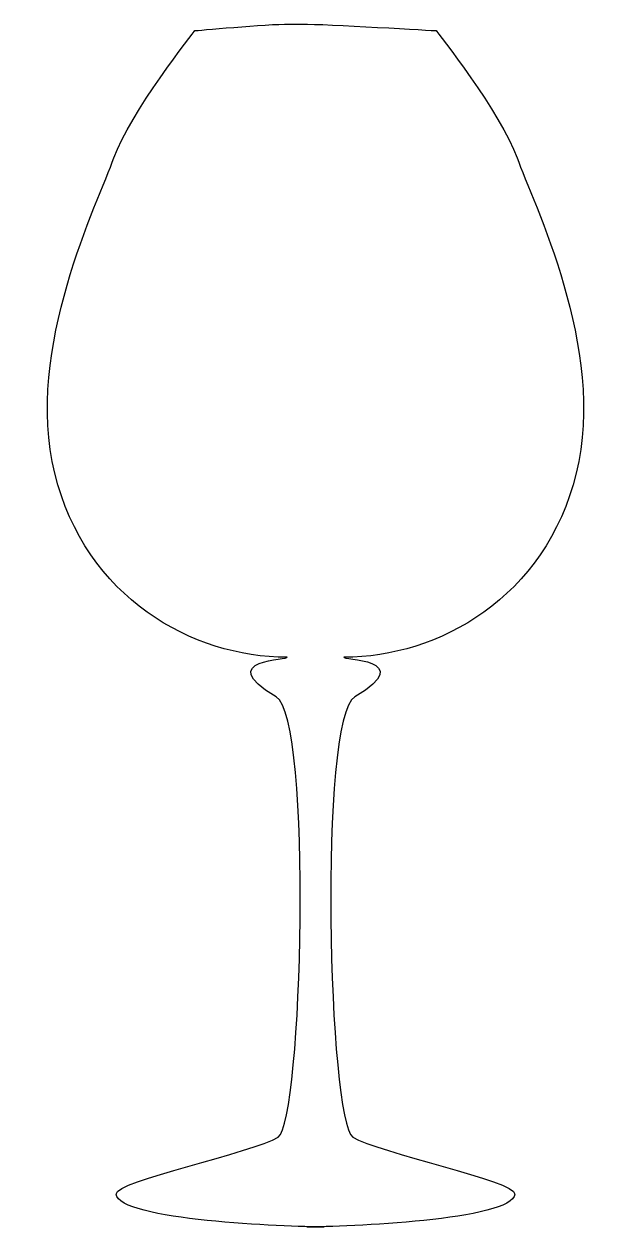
# Model space of a CAD drawing. Header units: centimetres. Extents: x -3.5 to 3.5, y -7.3 to 7.3.
import ezdxf

# ---------------------------------------------------------------- set-up
doc = ezdxf.new("R2010")
doc.units = ezdxf.units.CM
doc.header["$MEASUREMENT"] = 0
doc.layers.add('Camada 1', color=7, linetype='Continuous')

msp = doc.modelspace()

# ---------------------------------------------------------------- linework, layer by layer
at = {"layer": 'Camada 1'}
msp.add_open_spline([(-0.10585, -7.26281), (0.34394, -7.26281), (2.38123, -7.18343), (2.40769, -6.86593), (2.40769, -6.86593), (2.42087, -6.70774), (0.74082, -6.36322), (0.44977, -6.17801), (0.44977, -6.17801), (0.15872, -5.9928), (0.02644, -1.12447), (0.47623, -0.85989), (0.47623, -0.85989), (1.25294, -0.40298), (0.29102, -0.4101), (0.34394, -0.38364), (0.34394, -0.38364), (1.48165, -0.38364), (2.77811, 0.33074), (3.14852, 1.83886), (3.14852, 1.83886), (3.51893, 3.34698), (2.61935, 5.11969), (2.43414, 5.64886), (2.43414, 5.64886), (2.24893, 6.17803), (1.45518, 7.18344), (1.45518, 7.18344), (1.45518, 7.18344), (1.45518, 7.18344), (0.10581, 7.26282), (-0.15878, 7.26282), (-0.15878, 7.26282), (-0.15878, 7.26282), (-0.31751, 7.26281), (-0.31751, 7.26281), (-0.31751, 7.26281), (-0.58209, 7.26281), (-1.45522, 7.18343), (-1.45522, 7.18343), (-1.45522, 7.18343), (-1.45522, 7.18343), (-2.24897, 6.17801), (-2.43418, 5.64885), (-2.43418, 5.64885), (-2.61939, 5.11969), (-3.51897, 3.34697), (-3.14856, 1.83885), (-3.14856, 1.83885), (-2.77815, 0.33073), (-1.48169, -0.38365), (-0.34398, -0.38365), (-0.34398, -0.38365), (-0.29106, -0.41011), (-1.25298, -0.40299), (-0.47627, -0.8599), (-0.47627, -0.8599), (-0.02648, -1.12448), (-0.15877, -5.99282), (-0.44981, -6.17802), (-0.44981, -6.17802), (-0.74085, -6.36322), (-2.4209, -6.70774), (-2.40773, -6.86594), (-2.40773, -6.86594), (-2.38127, -7.18344), (-0.34398, -7.26282), (0.10581, -7.26282), (0.10581, -7.26282), (0.10581, -7.26282), (-0.10585, -7.26281), (-0.10585, -7.26281)], degree=3, knots=[0, 0, 0, 0, 0.05263158, 0.05263158, 0.05263158, 0.05263158, 0.10526316, 0.10526316, 0.10526316, 0.10526316, 0.15789474, 0.15789474, 0.15789474, 0.15789474, 0.21052632, 0.21052632, 0.21052632, 0.21052632, 0.26315789, 0.26315789, 0.26315789, 0.26315789, 0.31578947, 0.31578947, 0.31578947, 0.31578947, 0.36842105, 0.36842105, 0.36842105, 0.36842105, 0.42105263, 0.42105263, 0.42105263, 0.42105263, 0.47368421, 0.47368421, 0.47368421, 0.47368421, 0.52631579, 0.52631579, 0.52631579, 0.52631579, 0.57894737, 0.57894737, 0.57894737, 0.57894737, 0.63157895, 0.63157895, 0.63157895, 0.63157895, 0.68421053, 0.68421053, 0.68421053, 0.68421053, 0.73684211, 0.73684211, 0.73684211, 0.73684211, 0.78947368, 0.78947368, 0.78947368, 0.78947368, 0.84210526, 0.84210526, 0.84210526, 0.84210526, 0.89473684, 0.89473684, 0.89473684, 0.89473684, 1, 1, 1, 1], dxfattribs=at)

doc.saveas('drawing.dxf')
